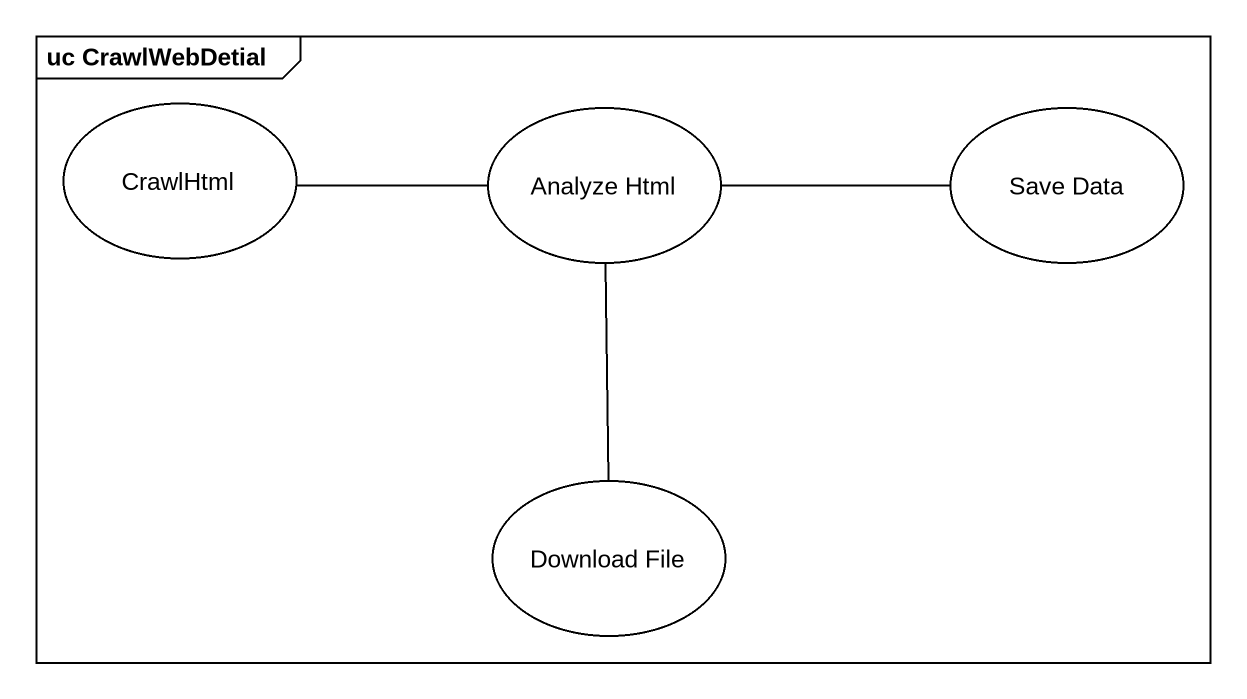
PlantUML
@startuml
mainframe uc CrawlWebDetial
usecase CrawlHtml
usecase "Analyze Html" as Analyze_Html
usecase "Save Data" as Save_Data
usecase "Download File" as Download_File
CrawlHtml -right- Analyze_Html
Analyze_Html -right- Save_Data
Analyze_Html -- Download_File
@enduml
